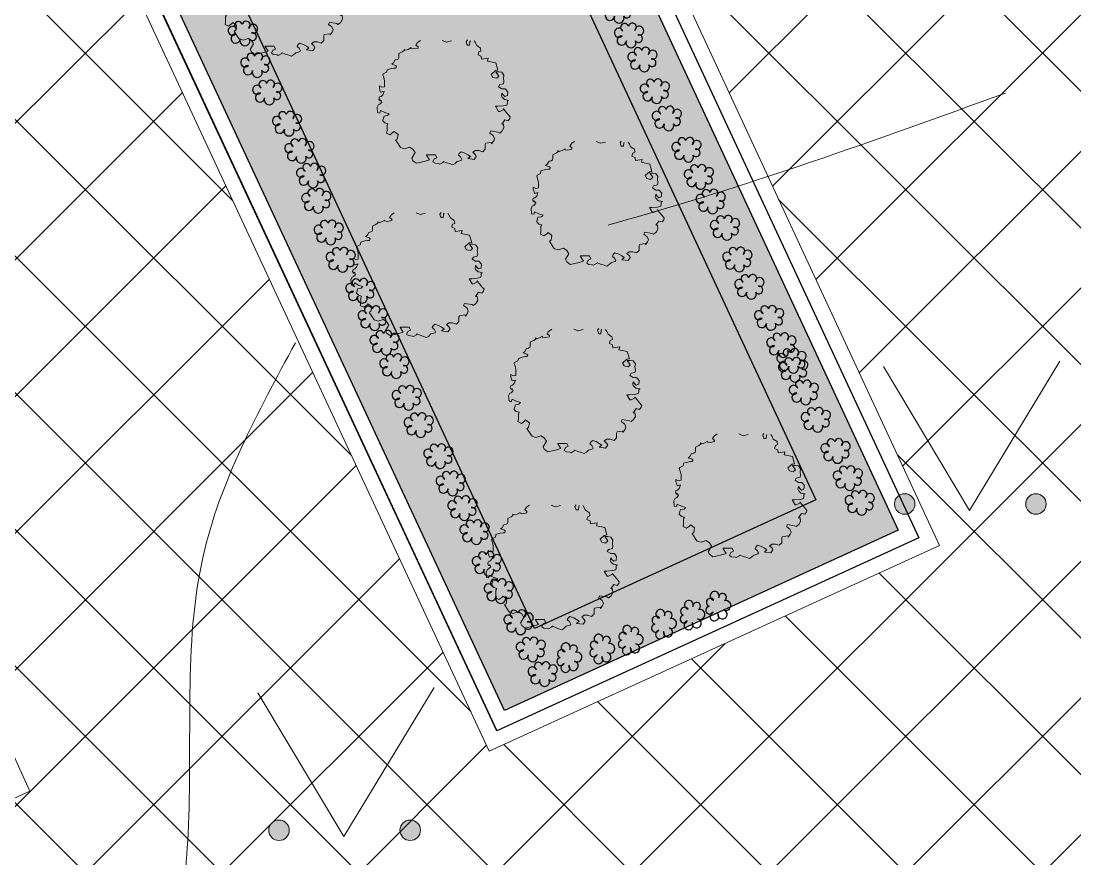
# Model space of a CAD drawing. Header units: millimetres. Extents: x 5637 to 6048, y 3385 to 3927.
# Drawn here: x 5852.98 to 5859.79, y 3644.55 to 3649.97 of the extents above; entities that cross this region are included whole.
import ezdxf

# ---------------------------------------------------------------- set-up
doc = ezdxf.new("R2010")
doc.units = ezdxf.units.MM
doc.layers.add('Contour Lines', color=253, linetype='Continuous')
doc.layers.add('trees old', color=116, linetype='Continuous')
for name, color, linetype, lineweight in [('hatch', 253, 'Continuous', 13), ('road', 19, 'Continuous', 30), ('trees new', 7, 'Continuous', 20)]:
    doc.layers.add(name, color=color, linetype=linetype, lineweight=lineweight)
doc.layers.add('plants1', color=7, linetype='Continuous', true_color=0x89ee5d)
pattern_1 = [(45, (2816.3681, -1263.7476), (-0.265165043, 0.265165043), []), (135, (2816.3681, -1263.7476), (-0.79549513, 0.265165043), [0.9375, -0.5625])]
pattern_2 = [(45, (2816.3681, -1263.7476), (-0.44194174, 0.44194174), []), (135, (2816.3681, -1263.7476), (-0.44194174, -0.44194174), [])]

# ---------------------------------------------------------------- blocks, each defined once
blk = doc.blocks.new('кк')
at = {"layer": 'trees new', "lineweight": 20}
h = blk.add_hatch(color=20, dxfattribs=at)
h.set_gradient(color1=(244, 26, 106), rotation=225, one_color=1, tint=1, name='SPHERICAL')
h.paths.add_polyline_path([(2711.9807, 4656.4819), (2711.9889, 4656.4709), (2711.9999, 4656.4599), (2712.0164, 4656.4654), (2712.0191, 4656.4901), (2712.0026, 4656.5094), (2711.9807, 4656.5094), (2711.9587, 4656.5231), (2711.9669, 4656.5368), (2711.9916, 4656.5423), (2711.9944, 4656.5561), (2711.9916, 4656.5781), (2711.9944, 4656.5973), (2711.9807, 4656.6166), (2711.9614, 4656.6193), (2711.9422, 4656.6193), (2711.9614, 4656.5918), (2711.9477, 4656.5781), (2711.9229, 4656.5836), (2711.9119, 4656.6028), (2711.9394, 4656.6276), (2711.9559, 4656.6303), (2711.942, 4656.6778), (2711.8879, 4656.6888), (2711.8934, 4656.708), (2711.8497, 4656.7012), (2711.8469, 4656.7206), (2711.8267, 4656.7293), (2711.8322, 4656.7485), (2711.846, 4656.754), (2711.8432, 4656.7732), (2711.8185, 4656.7897), (2711.8102, 4656.8062), (2711.802, 4656.82), (2711.7772, 4656.82), (2711.7745, 4656.8145), (2711.7717, 4656.7925), (2711.758, 4656.7925), (2711.7552, 4656.798), (2711.7497, 4656.8145), (2711.758, 4656.8255), (2711.7442, 4656.842), (2711.7195, 4656.8475), (2711.7113, 4656.842), (2711.7003, 4656.8447), (2711.6865, 4656.8585), (2711.6673, 4656.8557), (2711.6563, 4656.82), (2711.6233, 4656.8117), (2711.5958, 4656.8227), (2711.5903, 4656.831), (2711.5601, 4656.8475), (2711.5463, 4656.8475), (2711.5298, 4656.8447), (2711.5298, 4656.842), (2711.5408, 4656.8255), (2711.5436, 4656.8227), (2711.5188, 4656.8282), (2711.5106, 4656.831), (2711.4968, 4656.8282), (2711.4831, 4656.831), (2711.4776, 4656.8255), (2711.4639, 4656.8227), (2711.4584, 4656.8227), (2711.4556, 4656.8227), (2711.4391, 4656.8117), (2711.4336, 4656.8062), (2711.4254, 4656.7925), (2711.4391, 4656.7815), (2711.4391, 4656.7732), (2711.4116, 4656.7677), (2711.3924, 4656.7705), (2711.3951, 4656.776), (2711.3759, 4656.765), (2711.3567, 4656.7595), (2711.3484, 4656.765), (2711.3484, 4656.7568), (2711.3374, 4656.7485), (2711.3319, 4656.7458), (2711.3154, 4656.7375), (2711.3154, 4656.7238), (2711.3154, 4656.7128), (2711.3127, 4656.7045), (2711.3044, 4656.699), (2711.2907, 4656.6963), (2711.2797, 4656.677), (2711.2687, 4656.6688), (2711.2934, 4656.6605), (2711.2989, 4656.655), (2711.2962, 4656.644), (2711.2824, 4656.644), (2711.2659, 4656.6413), (2711.2385, 4656.6331), (2711.2385, 4656.6303), (2711.2357, 4656.6166), (2711.2137, 4656.6056), (2711.211, 4656.6001), (2711.2192, 4656.5753), (2711.222, 4656.5588), (2711.222, 4656.5258), (2711.222, 4656.5231), (2711.2055, 4656.5203), (2711.189, 4656.5286), (2711.189, 4656.5121), (2711.1917, 4656.5039), (2711.1972, 4656.4874), (2711.2192, 4656.4929), (2711.211, 4656.4709), (2711.2, 4656.4599), (2711.189, 4656.4571), (2711.1862, 4656.4434), (2711.1917, 4656.4324), (2711.1972, 4656.4379), (2711.2055, 4656.4241), (2711.1917, 4656.4104), (2711.1835, 4656.4076), (2711.1752, 4656.3912), (2711.178, 4656.3554), (2711.1917, 4656.3527), (2711.1972, 4656.3692), (2711.2247, 4656.3554), (2711.2522, 4656.3472), (2711.2412, 4656.3362), (2711.2192, 4656.3334), (2711.211, 4656.3059), (2711.211, 4656.3032), (2711.2247, 4656.2894), (2711.244, 4656.2839), (2711.2385, 4656.2729), (2711.2385, 4656.24), (2711.2357, 4656.2235), (2711.2577, 4656.2125), (2711.2769, 4656.2262), (2711.2852, 4656.2345), (2711.3099, 4656.2152), (2711.3044, 4656.185), (2711.2934, 4656.1795), (2711.3182, 4656.141), (2711.3264, 4656.13), (2711.3512, 4656.1218), (2711.3841, 4656.1328), (2711.4061, 4656.119), (2711.4199, 4656.097), (2711.3979, 4656.0613), (2711.4061, 4656.0448), (2711.4281, 4656.0283), (2711.4776, 4656.0393), (2711.5133, 4656.0503), (2711.4939, 4656.0805), (2711.4941, 4656.0833), (2711.5518, 4656.0833), (2711.5601, 4656.064), (2711.5436, 4656.0558), (2711.5353, 4656.0365), (2711.5491, 4656.0283), (2711.5711, 4656.0255), (2711.5793, 4656.0228), (2711.5986, 4656.0338), (2711.6041, 4656.0393), (2711.6233, 4656.031), (2711.6398, 4656.0255), (2711.6645, 4656.0173), (2711.6783, 4656.0255), (2711.692, 4656.0393), (2711.7003, 4656.042), (2711.7195, 4656.0475), (2711.7223, 4656.053), (2711.714, 4656.0695), (2711.7003, 4656.0805), (2711.7058, 4656.0915), (2711.7168, 4656.1025), (2711.7415, 4656.0943), (2711.7607, 4656.0833), (2711.7772, 4656.0723), (2711.7607, 4656.0585), (2711.802, 4656.053), (2711.8157, 4656.0723), (2711.8102, 4656.0833), (2711.7937, 4656.0998), (2711.8102, 4656.1108), (2711.8322, 4656.1108), (2711.857, 4656.1025), (2711.8734, 4656.119), (2711.8734, 4656.1492), (2711.8762, 4656.1575), (2711.9119, 4656.163), (2711.9147, 4656.1547), (2711.9284, 4656.174), (2711.9339, 4656.1877), (2711.9257, 4656.207), (2711.9037, 4656.2235), (2711.9092, 4656.2372), (2711.9559, 4656.229), (2711.9669, 4656.2235), (2711.9834, 4656.2372), (2711.9944, 4656.2565), (2711.9916, 4656.2812), (2711.9807, 4656.2812), (2711.9999, 4656.3087), (2712.0219, 4656.3032), (2712.0329, 4656.3169), (2712.0356, 4656.3279), (2712.0219, 4656.3444), (2712.0054, 4656.3637), (2711.9944, 4656.3774), (2711.9916, 4656.3829), (2711.9889, 4656.3747), (2711.9669, 4656.3637), (2711.9587, 4656.3637), (2711.9394, 4656.3966), (2711.9559, 4656.3966), (2711.9916, 4656.3994), (2712.0136, 4656.4049), (2712.0164, 4656.4159), (2712.0164, 4656.4324), (2712.0246, 4656.4351), (2712.0026, 4656.4406), (2711.9971, 4656.4406), (2711.9807, 4656.4571), (2711.9779, 4656.4654)])
edge = h.paths.add_edge_path()
edge.add_line((2711.244, 4656.2839), (2711.2385, 4656.2729))
edge.add_line((2711.2385, 4656.2729), (2711.2385, 4656.24))
edge.add_line((2711.5298, 4656.8447), (2711.5298, 4656.842))
edge.add_line((2711.5463, 4656.8475), (2711.5298, 4656.8447))
edge.add_line((2711.5601, 4656.8475), (2711.5463, 4656.8475))
edge.add_line((2711.5903, 4656.831), (2711.5601, 4656.8475))
edge.add_line((2711.5958, 4656.8227), (2711.5903, 4656.831))
edge.add_line((2711.6233, 4656.8117), (2711.5958, 4656.8227))
edge.add_line((2711.5106, 4656.831), (2711.4968, 4656.8282))
edge.add_line((2711.5188, 4656.8282), (2711.5106, 4656.831))
edge.add_line((2711.5436, 4656.8227), (2711.5188, 4656.8282))
edge.add_line((2711.5408, 4656.8255), (2711.5436, 4656.8227))
edge.add_line((2711.5298, 4656.842), (2711.5408, 4656.8255))
edge.add_line((2711.4556, 4656.8227), (2711.4391, 4656.8117))
edge.add_line((2711.4391, 4656.8117), (2711.4336, 4656.8062))
edge.add_line((2711.4336, 4656.8062), (2711.4254, 4656.7925))
edge.add_line((2711.4254, 4656.7925), (2711.4391, 4656.7815))
edge.add_line((2711.4391, 4656.7815), (2711.4391, 4656.7732))
edge.add_line((2711.4391, 4656.7732), (2711.4116, 4656.7677))
edge.add_line((2711.4116, 4656.7677), (2711.3924, 4656.7705))
edge.add_line((2711.3924, 4656.7705), (2711.3951, 4656.776))
edge.add_line((2711.3951, 4656.776), (2711.3759, 4656.765))
edge.add_line((2711.3759, 4656.765), (2711.3567, 4656.7595))
edge.add_line((2711.3484, 4656.765), (2711.3484, 4656.7568))
edge.add_line((2711.3484, 4656.7568), (2711.3374, 4656.7485))
edge.add_line((2711.3374, 4656.7485), (2711.3319, 4656.7458))
edge.add_line((2711.3319, 4656.7458), (2711.3154, 4656.7375))
edge.add_line((2711.3154, 4656.7375), (2711.3154, 4656.7238))
edge.add_line((2711.3154, 4656.7238), (2711.3154, 4656.7128))
edge.add_line((2711.3154, 4656.7128), (2711.3127, 4656.7045))
edge.add_line((2711.3127, 4656.7045), (2711.3044, 4656.699))
edge.add_line((2711.3044, 4656.699), (2711.2907, 4656.6963))
edge.add_line((2711.2907, 4656.6963), (2711.2797, 4656.677))
edge.add_line((2711.2797, 4656.677), (2711.2687, 4656.6688))
edge.add_line((2711.4776, 4656.8255), (2711.4639, 4656.8227))
edge.add_line((2711.4639, 4656.8227), (2711.4584, 4656.8227))
edge.add_line((2711.4584, 4656.8227), (2711.4556, 4656.8227))
edge.add_line((2711.3567, 4656.7595), (2711.3484, 4656.765))
edge.add_line((2711.4831, 4656.831), (2711.4776, 4656.8255))
edge.add_line((2711.2934, 4656.6605), (2711.2989, 4656.655))
edge.add_line((2711.2687, 4656.6688), (2711.2934, 4656.6605))
edge.add_line((2711.2824, 4656.644), (2711.2659, 4656.6413))
edge.add_line((2711.2962, 4656.644), (2711.2824, 4656.644))
edge.add_line((2711.2989, 4656.655), (2711.2962, 4656.644))
edge.add_line((2711.1835, 4656.4076), (2711.1752, 4656.3912))
edge.add_line((2711.1752, 4656.3912), (2711.178, 4656.3554))
edge.add_line((2711.1917, 4656.4104), (2711.1835, 4656.4076))
edge.add_line((2711.178, 4656.3554), (2711.1917, 4656.3527))
edge.add_line((2711.1917, 4656.3527), (2711.1972, 4656.3692))
edge.add_line((2711.1972, 4656.3692), (2711.2247, 4656.3554))
edge.add_line((2711.2412, 4656.3362), (2711.2192, 4656.3334))
edge.add_line((2711.2192, 4656.3334), (2711.211, 4656.3059))
edge.add_line((2711.211, 4656.3059), (2711.211, 4656.3032))
edge.add_line((2711.211, 4656.3032), (2711.2247, 4656.2894))
edge.add_line((2711.2055, 4656.4241), (2711.1917, 4656.4104))
edge.add_line((2711.1972, 4656.4379), (2711.2055, 4656.4241))
edge.add_line((2711.1917, 4656.4324), (2711.1972, 4656.4379))
edge.add_line((2711.1862, 4656.4434), (2711.1917, 4656.4324))
edge.add_line((2711.189, 4656.4571), (2711.1862, 4656.4434))
edge.add_line((2711.2, 4656.4599), (2711.189, 4656.4571))
edge.add_line((2711.211, 4656.4709), (2711.2, 4656.4599))
edge.add_line((2711.2192, 4656.4929), (2711.211, 4656.4709))
edge.add_line((2711.1972, 4656.4874), (2711.2192, 4656.4929))
edge.add_line((2711.1917, 4656.5039), (2711.1972, 4656.4874))
edge.add_line((2711.189, 4656.5121), (2711.1917, 4656.5039))
edge.add_line((2711.189, 4656.5286), (2711.189, 4656.5121))
edge.add_line((2711.2055, 4656.5203), (2711.189, 4656.5286))
edge.add_line((2711.222, 4656.5231), (2711.2055, 4656.5203))
edge.add_line((2711.222, 4656.5258), (2711.222, 4656.5231))
edge.add_line((2711.222, 4656.5588), (2711.222, 4656.5258))
edge.add_line((2711.2192, 4656.5753), (2711.222, 4656.5588))
edge.add_line((2711.211, 4656.6001), (2711.2192, 4656.5753))
edge.add_line((2711.2137, 4656.6056), (2711.211, 4656.6001))
edge.add_line((2711.2357, 4656.6166), (2711.2137, 4656.6056))
edge.add_line((2711.2385, 4656.6303), (2711.2357, 4656.6166))
edge.add_line((2711.2247, 4656.3554), (2711.2522, 4656.3472))
edge.add_line((2711.2522, 4656.3472), (2711.2412, 4656.3362))
edge.add_line((2711.2385, 4656.6331), (2711.2385, 4656.6303))
edge.add_line((2711.2659, 4656.6413), (2711.2385, 4656.6331))
edge.add_line((2711.4968, 4656.8282), (2711.4831, 4656.831))
edge.add_line((2711.5711, 4656.0255), (2711.5793, 4656.0228))
edge.add_line((2711.5793, 4656.0228), (2711.5986, 4656.0338))
edge.add_line((2711.5986, 4656.0338), (2711.6041, 4656.0393))
edge.add_line((2711.5491, 4656.0283), (2711.5711, 4656.0255))
edge.add_line((2711.5353, 4656.0365), (2711.5491, 4656.0283))
edge.add_line((2711.5436, 4656.0558), (2711.5353, 4656.0365))
edge.add_line((2711.5601, 4656.064), (2711.5436, 4656.0558))
edge.add_line((2711.5518, 4656.0833), (2711.5601, 4656.064))
edge.add_line((2711.2577, 4656.2125), (2711.2769, 4656.2262))
edge.add_line((2711.2769, 4656.2262), (2711.2852, 4656.2345))
edge.add_line((2711.2852, 4656.2345), (2711.3099, 4656.2152))
edge.add_line((2711.3099, 4656.2152), (2711.3044, 4656.185))
edge.add_line((2711.3044, 4656.185), (2711.2934, 4656.1795))
edge.add_line((2711.2934, 4656.1795), (2711.3182, 4656.141))
edge.add_line((2711.3182, 4656.141), (2711.3264, 4656.13))
edge.add_line((2711.4061, 4656.0448), (2711.4281, 4656.0283))
edge.add_line((2711.3979, 4656.0613), (2711.4061, 4656.0448))
edge.add_line((2711.4199, 4656.097), (2711.3979, 4656.0613))
edge.add_line((2711.4061, 4656.119), (2711.4199, 4656.097))
edge.add_line((2711.3841, 4656.1328), (2711.4061, 4656.119))
edge.add_line((2711.3512, 4656.1218), (2711.3841, 4656.1328))
edge.add_line((2711.3264, 4656.13), (2711.3512, 4656.1218))
edge.add_line((2711.4281, 4656.0283), (2711.4776, 4656.0393))
edge.add_line((2711.2385, 4656.24), (2711.2357, 4656.2235))
edge.add_line((2711.2357, 4656.2235), (2711.2577, 4656.2125))
edge.add_line((2711.5133, 4656.0503), (2711.4939, 4656.0805))
edge.add_line((2711.4939, 4656.0805), (2711.4941, 4656.0833))
edge.add_line((2711.4941, 4656.0833), (2711.5518, 4656.0833))
edge.add_line((2711.4776, 4656.0393), (2711.5133, 4656.0503))
edge.add_line((2711.2247, 4656.2894), (2711.244, 4656.2839))
at = {"layer": 'trees new', "color": 6, "lineweight": 20}
for p, q in [((2711.7497, 4656.8145), (2711.758, 4656.8255)), ((2711.3484, 4656.7568), (2711.3374, 4656.7485)), ((2711.3567, 4656.7595), (2711.3484, 4656.765)), ((2711.3484, 4656.765), (2711.3484, 4656.7568)), ((2711.3759, 4656.765), (2711.3567, 4656.7595)), ((2711.3951, 4656.776), (2711.3759, 4656.765)), ((2711.3924, 4656.7705), (2711.3951, 4656.776)), ((2711.4116, 4656.7677), (2711.3924, 4656.7705)), ((2711.4391, 4656.7732), (2711.4116, 4656.7677)), ((2711.4336, 4656.8062), (2711.4254, 4656.7925)), ((2711.4254, 4656.7925), (2711.4391, 4656.7815)), ((2711.4391, 4656.8117), (2711.4336, 4656.8062)), ((2711.4556, 4656.8227), (2711.4391, 4656.8117)), ((2711.4391, 4656.7815), (2711.4391, 4656.7732)), ((2711.6233, 4656.8117), (2711.5958, 4656.8227)), ((2711.6563, 4656.82), (2711.6233, 4656.8117)), ((2711.7552, 4656.798), (2711.7497, 4656.8145)), ((2711.758, 4656.7925), (2711.7552, 4656.798)), ((2711.7717, 4656.7925), (2711.758, 4656.7925)), ((2711.7745, 4656.8145), (2711.7717, 4656.7925)), ((2711.7772, 4656.82), (2711.7745, 4656.8145)), ((2711.8102, 4656.8062), (2711.802, 4656.82)), ((2711.8185, 4656.7897), (2711.8102, 4656.8062)), ((2711.8432, 4656.7732), (2711.8185, 4656.7897)), ((2711.846, 4656.754), (2711.8432, 4656.7732)), ((2711.2907, 4656.6963), (2711.2797, 4656.677)), ((2711.3044, 4656.699), (2711.2907, 4656.6963)), ((2711.3127, 4656.7045), (2711.3044, 4656.699)), ((2711.3154, 4656.7128), (2711.3127, 4656.7045)), ((2711.3319, 4656.7458), (2711.3154, 4656.7375)), ((2711.3154, 4656.7375), (2711.3154, 4656.7238)), ((2711.3154, 4656.7238), (2711.3154, 4656.7128)), ((2711.3374, 4656.7485), (2711.3319, 4656.7458)), ((2711.8267, 4656.7293), (2711.8322, 4656.7485)), ((2711.846, 4656.721), (2711.8267, 4656.7293)), ((2711.8322, 4656.7485), (2711.846, 4656.754)), ((2711.8497, 4656.7012), (2711.8469, 4656.7205)), ((2711.8934, 4656.708), (2711.8497, 4656.7012)), ((2711.8879, 4656.6888), (2711.8934, 4656.708)), ((2711.942, 4656.6778), (2711.8879, 4656.6888)), ((2711.2385, 4656.6303), (2711.2357, 4656.6166)), ((2711.2659, 4656.6413), (2711.2385, 4656.6331)), ((2711.2385, 4656.6331), (2711.2385, 4656.6303)), ((2711.2824, 4656.644), (2711.2659, 4656.6413)), ((2711.2797, 4656.677), (2711.2687, 4656.6688)), ((2711.2687, 4656.6688), (2711.2934, 4656.6605)), ((2711.2962, 4656.644), (2711.2824, 4656.644)), ((2711.2934, 4656.6605), (2711.2989, 4656.655)), ((2711.2989, 4656.655), (2711.2962, 4656.644)), ((2711.9119, 4656.6028), (2711.9394, 4656.6276)), ((2711.9394, 4656.6276), (2711.9559, 4656.6303)), ((2711.9559, 4656.6303), (2711.942, 4656.6778)), ((2711.2137, 4656.6056), (2711.211, 4656.6001)), ((2711.211, 4656.6001), (2711.2192, 4656.5753)), ((2711.2357, 4656.6166), (2711.2137, 4656.6056)), ((2711.2192, 4656.5753), (2711.222, 4656.5588)), ((2711.222, 4656.5588), (2711.222, 4656.5258)), ((2711.9229, 4656.5836), (2711.9119, 4656.6028)), ((2711.9477, 4656.5781), (2711.9229, 4656.5836)), ((2711.9422, 4656.6193), (2711.9614, 4656.5918)), ((2711.9614, 4656.6193), (2711.9422, 4656.6193)), ((2711.9614, 4656.5918), (2711.9477, 4656.5781)), ((2711.9807, 4656.6166), (2711.9614, 4656.6193)), ((2711.9944, 4656.5973), (2711.9807, 4656.6166)), ((2711.9916, 4656.5781), (2711.9944, 4656.5973)), ((2711.9944, 4656.5561), (2711.9916, 4656.5781)), ((2711.9916, 4656.5423), (2711.9944, 4656.5561)), ((2711.2055, 4656.5203), (2711.189, 4656.5286)), ((2711.189, 4656.5286), (2711.189, 4656.5121)), ((2711.189, 4656.5121), (2711.1917, 4656.5039)), ((2711.1917, 4656.5039), (2711.1972, 4656.4874)), ((2711.1972, 4656.4874), (2711.2192, 4656.4929)), ((2711.222, 4656.5231), (2711.2055, 4656.5203)), ((2711.2192, 4656.4929), (2711.211, 4656.4709)), ((2711.222, 4656.5258), (2711.222, 4656.5231)), ((2711.9587, 4656.5231), (2711.9669, 4656.5368)), ((2711.9807, 4656.5094), (2711.9587, 4656.5231)), ((2711.9669, 4656.5368), (2711.9916, 4656.5423)), ((2712.0026, 4656.5094), (2711.9807, 4656.5094)), ((2712.0191, 4656.4901), (2712.0026, 4656.5094)), ((2712.0164, 4656.4654), (2712.0191, 4656.4901)), ((2711.189, 4656.4571), (2711.1862, 4656.4434)), ((2711.1862, 4656.4434), (2711.1917, 4656.4324)), ((2711.2, 4656.4599), (2711.189, 4656.4571)), ((2711.1917, 4656.4324), (2711.1972, 4656.4379)), ((2711.2055, 4656.4241), (2711.1917, 4656.4104)), ((2711.1972, 4656.4379), (2711.2055, 4656.4241)), ((2711.211, 4656.4709), (2711.2, 4656.4599)), ((2711.9779, 4656.4654), (2711.9807, 4656.4819)), ((2711.9807, 4656.4571), (2711.9779, 4656.4654)), ((2711.9807, 4656.4819), (2711.9889, 4656.4709)), ((2711.9971, 4656.4406), (2711.9807, 4656.4571)), ((2711.9889, 4656.4709), (2711.9999, 4656.4599)), ((2712.0026, 4656.4406), (2711.9971, 4656.4406)), ((2711.9999, 4656.4599), (2712.0164, 4656.4654)), ((2712.0246, 4656.4351), (2712.0026, 4656.4406)), ((2712.0136, 4656.4049), (2712.0164, 4656.4159)), ((2712.0164, 4656.4324), (2712.0246, 4656.4351)), ((2712.0164, 4656.4159), (2712.0164, 4656.4324)), ((2711.1835, 4656.4076), (2711.1752, 4656.3912)), ((2711.1752, 4656.3912), (2711.178, 4656.3554)), ((2711.178, 4656.3554), (2711.1917, 4656.3527)), ((2711.1917, 4656.4104), (2711.1835, 4656.4076)), ((2711.1917, 4656.3527), (2711.1972, 4656.3692)), ((2711.1972, 4656.3692), (2711.2247, 4656.3554)), ((2711.2247, 4656.3554), (2711.2522, 4656.3472)), ((2711.9587, 4656.3637), (2711.9394, 4656.3966)), ((2711.9394, 4656.3966), (2711.9559, 4656.3966)), ((2711.9559, 4656.3966), (2711.9916, 4656.3994)), ((2711.9669, 4656.3637), (2711.9587, 4656.3637)), ((2711.9889, 4656.3747), (2711.9669, 4656.3637)), ((2711.9916, 4656.3829), (2711.9889, 4656.3747)), ((2711.9916, 4656.3994), (2712.0136, 4656.4049)), ((2711.9944, 4656.3774), (2711.9916, 4656.3829)), ((2712.0054, 4656.3637), (2711.9944, 4656.3774)), ((2712.0219, 4656.3444), (2712.0054, 4656.3637)), ((2711.2192, 4656.3334), (2711.211, 4656.3059)), ((2711.211, 4656.3059), (2711.211, 4656.3032)), ((2711.211, 4656.3032), (2711.2247, 4656.2894)), ((2711.2412, 4656.3362), (2711.2192, 4656.3334)), ((2711.2247, 4656.2894), (2711.244, 4656.2839)), ((2711.244, 4656.2839), (2711.2385, 4656.2729)), ((2711.2522, 4656.3472), (2711.2412, 4656.3362)), ((2711.9807, 4656.2812), (2711.9999, 4656.3087)), ((2711.9916, 4656.2812), (2711.9807, 4656.2812)), ((2711.9944, 4656.2565), (2711.9916, 4656.2812)), ((2711.9999, 4656.3087), (2712.0219, 4656.3032)), ((2712.0356, 4656.3279), (2712.0219, 4656.3444)), ((2712.0219, 4656.3032), (2712.0329, 4656.3169)), ((2712.0329, 4656.3169), (2712.0356, 4656.3279)), ((2711.2385, 4656.24), (2711.2357, 4656.2235)), ((2711.2357, 4656.2235), (2711.2577, 4656.2125)), ((2711.2385, 4656.2729), (2711.2385, 4656.24)), ((2711.2577, 4656.2125), (2711.2769, 4656.2262)), ((2711.2769, 4656.2262), (2711.2852, 4656.2345)), ((2711.2852, 4656.2345), (2711.3099, 4656.2152)), ((2711.3099, 4656.2152), (2711.3044, 4656.185)), ((2711.9037, 4656.2235), (2711.9092, 4656.2372)), ((2711.9257, 4656.207), (2711.9037, 4656.2235)), ((2711.9092, 4656.2372), (2711.9559, 4656.229)), ((2711.9559, 4656.229), (2711.9669, 4656.2235)), ((2711.9669, 4656.2235), (2711.9834, 4656.2372)), ((2711.9834, 4656.2372), (2711.9944, 4656.2565)), ((2711.3044, 4656.185), (2711.2934, 4656.1795)), ((2711.2934, 4656.1795), (2711.3182, 4656.141)), ((2711.8734, 4656.1492), (2711.8762, 4656.1575)), ((2711.8734, 4656.119), (2711.8734, 4656.1492)), ((2711.8762, 4656.1575), (2711.9119, 4656.163)), ((2711.9119, 4656.163), (2711.9147, 4656.1547)), ((2711.9147, 4656.1547), (2711.9284, 4656.174)), ((2711.9339, 4656.1877), (2711.9257, 4656.207)), ((2711.9284, 4656.174), (2711.9339, 4656.1877)), ((2711.3182, 4656.141), (2711.3264, 4656.13)), ((2711.3264, 4656.13), (2711.3512, 4656.1218)), ((2711.3512, 4656.1218), (2711.3841, 4656.1328)), ((2711.3841, 4656.1328), (2711.4061, 4656.119)), ((2711.4199, 4656.097), (2711.3979, 4656.0613)), ((2711.4061, 4656.119), (2711.4199, 4656.097)), ((2711.4939, 4656.0805), (2711.4941, 4656.0833)), ((2711.5133, 4656.0503), (2711.4939, 4656.0805)), ((2711.4941, 4656.0833), (2711.5518, 4656.0833)), ((2711.5518, 4656.0833), (2711.5601, 4656.064)), ((2711.7003, 4656.0805), (2711.7058, 4656.0915)), ((2711.714, 4656.0695), (2711.7003, 4656.0805)), ((2711.7058, 4656.0915), (2711.7168, 4656.1025)), ((2711.7168, 4656.1025), (2711.7415, 4656.0943)), ((2711.7415, 4656.0943), (2711.7607, 4656.0833)), ((2711.7607, 4656.0833), (2711.7772, 4656.0723)), ((2711.7937, 4656.0998), (2711.8102, 4656.1108)), ((2711.8102, 4656.0833), (2711.7937, 4656.0998)), ((2711.8102, 4656.1108), (2711.8322, 4656.1108)), ((2711.8157, 4656.0723), (2711.8102, 4656.0833)), ((2711.8322, 4656.1108), (2711.857, 4656.1025)), ((2711.857, 4656.1025), (2711.8734, 4656.119)), ((2711.3979, 4656.0613), (2711.4061, 4656.0448)), ((2711.4061, 4656.0448), (2711.4281, 4656.0283)), ((2711.4281, 4656.0283), (2711.4776, 4656.0393)), ((2711.4776, 4656.0393), (2711.5133, 4656.0503)), ((2711.5436, 4656.0558), (2711.5353, 4656.0365)), ((2711.5353, 4656.0365), (2711.5491, 4656.0283)), ((2711.5601, 4656.064), (2711.5436, 4656.0558)), ((2711.5491, 4656.0283), (2711.5711, 4656.0255)), ((2711.5711, 4656.0255), (2711.5793, 4656.0228)), ((2711.5793, 4656.0228), (2711.5986, 4656.0338)), ((2711.5986, 4656.0338), (2711.6041, 4656.0393)), ((2711.6041, 4656.0393), (2711.6233, 4656.031)), ((2711.6233, 4656.031), (2711.6398, 4656.0255)), ((2711.6398, 4656.0255), (2711.6645, 4656.0173)), ((2711.6645, 4656.0173), (2711.6783, 4656.0255)), ((2711.6783, 4656.0255), (2711.692, 4656.0393)), ((2711.692, 4656.0393), (2711.7003, 4656.042)), ((2711.7003, 4656.042), (2711.7195, 4656.0475)), ((2711.7223, 4656.053), (2711.714, 4656.0695)), ((2711.7195, 4656.0475), (2711.7223, 4656.053)), ((2711.7772, 4656.0723), (2711.7607, 4656.0585)), ((2711.7607, 4656.0585), (2711.802, 4656.053)), ((2711.802, 4656.053), (2711.8157, 4656.0723))]:
    blk.add_line(p, q, dxfattribs=at)
blk = doc.blocks.new('21554')
at = {"layer": 'trees new', "color": 2, "lineweight": 30}
for centre, radius, start, end in [((3064.9775, 4930.4994), 0.0291, 22.94375, 315.79204), ((3065.0143, 4930.5339), 0.0252, 15.41845, 246.57729), ((3065.0644, 4930.535), 0.0264, 307.60937, 167.73215), ((3065.1094, 4930.5127), 0.0289, 249.92351, 177.32584), ((3064.9963, 4930.4492), 0.03, 85.95672, 354.90942), ((3065.1057, 4930.4614), 0.025, 215.64621, 104.40628), ((3065.0558, 4930.4342), 0.0322, 157.35406, 23.15922), ((3065.135, 4930.118), 0.0291, 22.94375, 315.79204), ((3065.1719, 4930.1525), 0.0252, 15.41845, 246.57729), ((3065.222, 4930.1536), 0.0264, 307.60937, 167.73215), ((3065.267, 4930.1313), 0.0289, 249.92351, 177.32584), ((3065.1538, 4930.0678), 0.03, 85.95672, 354.90942), ((3065.2134, 4930.0527), 0.0322, 157.35406, 23.15922), ((3065.2633, 4930.08), 0.025, 215.64621, 104.40628), ((3065.2625, 4929.9165), 0.0291, 22.94375, 315.79204), ((3065.2994, 4929.951), 0.0252, 15.41845, 246.57729), ((3065.3495, 4929.9521), 0.0264, 307.60937, 167.73215), ((3065.3945, 4929.9298), 0.0289, 249.92351, 177.32584), ((3065.2813, 4929.8663), 0.03, 85.95672, 354.90942), ((3065.3409, 4929.8512), 0.0322, 157.35406, 23.15922), ((3065.3908, 4929.8784), 0.025, 215.64621, 104.40628)]:
    blk.add_arc(centre, radius, start, end, dxfattribs=at)
at = {"layer": 'trees new', "color": 11, "lineweight": 30}
for centre, radius, start, end in [((3065.0576, 4930.2945), 0.0291, 22.94375, 315.79204), ((3065.0944, 4930.329), 0.0252, 15.41845, 246.57729), ((3065.1445, 4930.3301), 0.0264, 307.60937, 167.73215), ((3065.1895, 4930.3078), 0.0289, 249.92351, 177.32584), ((3065.0763, 4930.2443), 0.03, 85.95672, 354.90942), ((3065.1858, 4930.2564), 0.025, 215.64621, 104.40628), ((3065.1359, 4930.2292), 0.0322, 157.35406, 23.15922), ((3065.3787, 4929.7747), 0.0252, 15.41845, 246.57729), ((3065.4288, 4929.7758), 0.0264, 307.60937, 167.73215), ((3065.4738, 4929.7535), 0.0289, 249.92351, 177.32584), ((3065.3419, 4929.7402), 0.0291, 22.94375, 315.79204), ((3065.3606, 4929.69), 0.03, 85.95672, 354.90942), ((3065.4701, 4929.7022), 0.025, 215.64621, 104.40628), ((3065.4202, 4929.6749), 0.0322, 157.35406, 23.15922), ((3065.5051, 4929.6164), 0.0264, 307.60937, 167.73215), ((3065.4182, 4929.5809), 0.0291, 22.94375, 315.79204), ((3065.455, 4929.6153), 0.0252, 15.41845, 246.57729), ((3065.5501, 4929.5942), 0.0289, 249.92351, 177.32584), ((3065.4369, 4929.5306), 0.03, 85.95672, 354.90942), ((3065.4965, 4929.5156), 0.0322, 157.35406, 23.15922), ((3065.5464, 4929.5428), 0.025, 215.64621, 104.40628)]:
    blk.add_arc(centre, radius, start, end, dxfattribs=at)

msp = doc.modelspace()

# ---------------------------------------------------------------- hatches: boundary and pattern name
at = {"layer": 'hatch'}
h = msp.add_hatch(dxfattribs=at)
h.set_pattern_fill('ANSI37', color=256, scale=5, style=0)
h.set_pattern_definition(pattern_2)
edge = h.paths.add_edge_path()
edge.add_line((5825.9591, 3727.5305), (5824.6613, 3726.8483))
edge.add_line((5824.6613, 3726.8483), (5824.6331, 3726.8299))
edge.add_line((5824.6331, 3726.8299), (5832.5425, 3710.8937))
edge.add_arc((5842.8261, 3718.2314), 12.6331, 215.50932, 246.40143)
edge.add_line((5837.7687, 3706.6548), (5873.9456, 3691.4759))
edge.add_arc((5876.0951, 3696.599), 5.5557, 247.23835, 292.40853)
edge.add_line((5878.2129, 3691.4628), (5912.2676, 3707.3427))
edge.add_line((5912.2676, 3707.3427), (5953.9314, 3618.8634))
edge.add_arc((5958.3214, 3620.9305), 4.8523, 205.21515, 299.50257)
edge.add_line((5960.711, 3616.7074), (5960.0138, 3617.9268))
edge.add_arc((5958.4302, 3620.8922), 3.3618, 202.83384, 298.10278, ccw=False)
edge.add_line((5955.3319, 3619.5876), (5955.3802, 3619.7195))
edge.add_line((5955.3802, 3619.7195), (5912.987, 3709.3333))
edge.add_line((5912.987, 3709.3333), (5876.8114, 3692.5561))
edge.add_arc((5875.9424, 3694.4298), 2.0654, 262.09168, 294.88046, ccw=False)
edge.add_line((5875.6582, 3692.384), (5854.5737, 3701.2305))
edge.add_line((5854.5737, 3701.2305), (5838.2237, 3708.0916))
edge.add_arc((5842.1489, 3717.4455), 10.1441, 205.35045, 247.23548, ccw=False)
edge.add_arc((5704.3899, 3652.1787), 142.2937, 25.350453, 26.556661)
edge.add_arc((6385.6823, 3992.7001), 619.3585, 205.34932, 206.5566615, ccw=False)
at = {"layer": 'hatch', "true_color": 0xfacfb6}
h = msp.add_hatch(dxfattribs=at)
h.set_pattern_fill('ANSI37', color=254, scale=5, style=0)
h.set_pattern_definition(pattern_2)
edge = h.paths.add_edge_path()
edge.add_line((5878.8295, 3678.6712), (5875.8027, 3683.3214))
edge.add_line((5875.8027, 3683.3214), (5872.5155, 3685.988))
edge.add_line((5872.5155, 3685.988), (5856.7843, 3692.7264))
edge.add_line((5856.7843, 3692.7264), (5853.8989, 3685.8212))
edge.add_line((5853.8989, 3685.8212), (5870.7494, 3641.3409))
edge.add_line((5870.7494, 3641.3409), (5871.5542, 3641.7093))
edge.add_line((5871.5542, 3641.7093), (5872.192, 3640.5754))
edge.add_line((5872.192, 3640.5754), (5875.6393, 3632.8009))
edge.add_line((5875.6393, 3632.8009), (5874.822, 3632.4268))
edge.add_line((5874.822, 3632.4268), (5874.9469, 3632.154))
edge.add_line((5874.9469, 3632.154), (5869.9939, 3629.8869))
edge.add_line((5869.9939, 3629.8869), (5880.5117, 3607.1852))
edge.add_line((5880.5117, 3607.1852), (5890.723, 3611.96))
edge.add_line((5890.723, 3611.96), (5892.6631, 3611.3532))
edge.add_line((5892.6631, 3611.3532), (5903.0296, 3607.8385))
edge.add_line((5903.0296, 3607.8385), (5904.5208, 3604.7023))
edge.add_line((5904.5208, 3604.7023), (5908.0777, 3597.4175))
edge.add_line((5908.0777, 3597.4175), (5909.0348, 3595.2746))
edge.add_line((5909.0348, 3595.2746), (5900.4428, 3591.0189))
edge.add_line((5900.4428, 3591.0189), (5903.8821, 3583.6446))
edge.add_line((5903.8821, 3583.6446), (5910.2738, 3586.625))
edge.add_line((5910.2738, 3586.625), (5909.6971, 3591.4839))
edge.add_line((5909.6971, 3591.4839), (5920.3182, 3596.6804))
edge.add_line((5920.3182, 3596.6804), (5924.1395, 3594.6742))
edge.add_line((5924.1395, 3594.6742), (5930.8227, 3597.7949))
edge.add_line((5930.8227, 3597.7949), (5929.9819, 3599.6868))
edge.add_line((5929.9819, 3599.6868), (5928.8103, 3600.0567))
edge.add_line((5928.8103, 3600.0567), (5928.9447, 3600.4702))
edge.add_line((5928.9447, 3600.4702), (5924.2763, 3602.176))
edge.add_line((5924.2763, 3602.176), (5920.3925, 3610.8241))
edge.add_line((5920.3925, 3610.8241), (5918.6093, 3609.8848))
edge.add_line((5918.6093, 3609.8848), (5913.336, 3620.9535))
edge.add_line((5913.336, 3620.9535), (5915.3892, 3621.9361))
edge.add_line((5915.3892, 3621.9361), (5915.0404, 3622.6715))
edge.add_line((5915.0404, 3622.6715), (5889.6565, 3677.1082))
edge.add_arc((5887.9792, 3680.6191), 3.891, 203.55273, 295.53502, ccw=False)
edge.add_line((5884.4124, 3679.0643), (5883.6815, 3680.7626))
edge.add_arc((5868.4219, 3709.4901), 32.5288, 288.65986, 297.97649, ccw=False)
h = msp.add_hatch(dxfattribs=at)
h.set_pattern_fill('ANSI37', color=254, scale=5, style=0)
h.set_pattern_definition(pattern_2)
h.paths.add_polyline_path([(5857.1854, 3642.706), (5860.0956, 3644.0375), (5869.1711, 3624.547), (5866.3196, 3623.2424)], flags=16)
h.paths.add_polyline_path([(5843.7566, 3685.779), (5869.7701, 3629.8938), (5880.3891, 3607.1072), (5877.8042, 3605.8937), (5870.3531, 3622.0087), (5867.4431, 3620.6773), (5874.9303, 3604.6018), (5872.3948, 3603.409), (5865.2624, 3618.5799), (5863.4441, 3617.7477), (5861.4463, 3622.1122), (5863.266, 3622.9451), (5855.0616, 3640.6347), (5853.3314, 3639.8428), (5851.3336, 3644.2073), (5853.0344, 3644.9857), (5837.5468, 3679.1332), (5838.7328, 3682.3482), (5856.0037, 3645.2445), (5858.9135, 3646.5758), (5841.2965, 3684.5166)])
at = {"layer": 'hatch'}
h = msp.add_hatch(dxfattribs=at)
h.set_pattern_fill('ANSI31', color=256, scale=8, style=0)
h.set_pattern_definition([(45, (2816.3681, -1263.7476), (-0.70710678, 0.70710678), [])])
edge = h.paths.add_edge_path()
edge.add_arc((5796.8019, 3658.9007), 4.8122, 23.97586, 83.97586, ccw=False)
edge.add_line((5801.1989, 3660.8562), (5827.195, 3605.149))
edge.add_arc((5822.4955, 3602.9559), 5.1861, -3.82348, 25.01643, ccw=False)
edge.add_line((5827.67, 3602.61), (5827.229, 3592.865))
edge.add_arc((5831.6373, 3591.7187), 4.5549, 165.42381, 214.42283)
edge.add_line((5827.8801, 3589.1438), (5842.1987, 3558.5311))
edge.add_arc((6057.3742, 3663.9285), 239.602, 206.096573, 206.967843)
edge.add_line((5843.8263, 3555.2713), (5845.5235, 3552.8595))
edge.add_line((5845.5235, 3552.8595), (5849.5724, 3547.7551))
edge.add_line((5849.5724, 3547.7551), (5850.6919, 3546.4841))
edge.add_line((5850.6919, 3546.4841), (5851.201, 3546.0602))
edge.add_line((5851.201, 3546.0602), (5852.5843, 3545.2828))
edge.add_line((5852.5843, 3545.2828), (5866.6042, 3540.0022))
edge.add_line((5866.6042, 3540.0022), (5867.4324, 3539.5689))
edge.add_line((5867.4324, 3539.5689), (5868.9186, 3538.1098))
edge.add_line((5868.9186, 3538.1098), (5866.3675, 3543.9441))
edge.add_line((5866.3675, 3543.9441), (5855.3067, 3547.8735))
edge.add_arc((5857.9518, 3555.3192), 7.9015, 220.23528, 250.44203, ccw=False)
edge.add_line((5851.9198, 3550.2154), (5847.948, 3555.0698))
edge.add_arc((5897.4021, 3591.6081), 61.4879, 213.296728, 216.458127, ccw=False)
edge.add_line((5846.0082, 3557.8527), (5835.7707, 3581.1548))
edge.add_line((5835.7707, 3581.1548), (5831.1457, 3589.7964))
edge.add_arc((5844.0492, 3593.7464), 13.4946, 179.28798, 197.02021, ccw=False)
edge.add_line((5830.5557, 3593.9141), (5830.9896, 3603.0637))
edge.add_arc((5824.4283, 3603.3749), 6.5687, 357.28469, 381.22262)
edge.add_line((5830.5515, 3605.7527), (5806.254, 3657.8409))
edge.add_arc((5810.8824, 3659.9999), 5.1072, 111.65044, 205.00751, ccw=False)
edge.add_line((5808.9982, 3664.7467), (5797.3069, 3663.6863))
at = {"layer": 'plants1'}
h = msp.add_hatch(dxfattribs=at)
h.set_pattern_fill('ANSI38', color=256, scale=3, style=0)
h.set_pattern_definition(pattern_1)
edge = h.paths.add_edge_path()
edge.add_line((5897.4055, 3740.5419), (5897.6905, 3738.9281))
edge.add_line((5897.6905, 3738.9281), (5879.9754, 3734.0867))
edge.add_line((5879.9754, 3734.0867), (5854.5437, 3722.5372))
edge.add_line((5854.5437, 3722.5372), (5855.921, 3719.5943))
edge.add_line((5855.921, 3719.5943), (5855.3036, 3719.452))
edge.add_line((5855.3036, 3719.452), (5854.4012, 3721.6353))
edge.add_line((5854.4012, 3721.6353), (5848.4646, 3718.9298))
edge.add_line((5848.4646, 3718.9298), (5850.8392, 3713.4239))
edge.add_line((5850.8392, 3713.4239), (5842.6987, 3709.94))
edge.add_line((5842.6987, 3709.94), (5839.8015, 3715.9205))
edge.add_line((5839.8015, 3715.9205), (5834.5773, 3713.5473))
edge.add_arc((5835.2577, 3712.0495), 1.6451, 114.43088, 325.87503)
edge.add_line((5836.6195, 3711.1266), (5856.4717, 3702.488))
edge.add_line((5856.4717, 3702.488), (5867.0627, 3707.3769))
edge.add_arc((5873.0871, 3706.6915), 6.0633, 121.04935, 173.50922, ccw=False)
edge.add_line((5869.9599, 3711.886), (5868.63, 3714.7814))
edge.add_line((5868.63, 3714.7814), (5869.7224, 3716.2053))
edge.add_line((5869.7224, 3716.2053), (5871.9546, 3719.0057))
edge.add_line((5871.9546, 3719.0057), (5876.4399, 3722.7697))
edge.add_line((5876.4399, 3722.7697), (5878.9571, 3724.0987))
edge.add_line((5878.9571, 3724.0987), (5882.8515, 3726.0448))
edge.add_line((5882.8515, 3726.0448), (5887.4109, 3727.2789))
edge.add_line((5887.4109, 3727.2789), (5891.5903, 3727.5637))
edge.add_line((5891.5903, 3727.5637), (5894.3668, 3727.8007))
edge.add_line((5894.3668, 3727.8007), (5896.124, 3727.4685))
edge.add_line((5896.124, 3727.4685), (5897.4063, 3724.7156))
edge.add_line((5897.4063, 3724.7156), (5899.9235, 3725.0478))
edge.add_line((5899.9235, 3725.0478), (5902.5831, 3724.2884))
edge.add_line((5902.5831, 3724.2884), (5904.2929, 3722.6271))
edge.add_line((5904.2929, 3722.6271), (5905.1478, 3721.1557))
edge.add_line((5905.1478, 3721.1557), (5905.4327, 3718.8774))
edge.add_line((5905.4327, 3718.8774), (5905.0338, 3716.9956))
edge.add_line((5905.0338, 3716.9956), (5903.8052, 3714.9312))
edge.add_line((5903.8052, 3714.9312), (5902.1066, 3713.1423))
edge.add_line((5902.1066, 3713.1423), (5904.8249, 3706.6939))
edge.add_line((5904.8249, 3706.6939), (5913.6016, 3710.9508))
edge.add_line((5913.6016, 3710.9508), (5916.9891, 3704.0377))
edge.add_line((5916.9891, 3704.0377), (5916.0392, 3703.4682))
edge.add_line((5916.0392, 3703.4682), (5955.3993, 3619.7722))
edge.add_arc((5958.5141, 3621.237), 3.4421, 205.18638, 296.56803)
edge.add_line((5960.0536, 3618.1584), (5960.7185, 3616.7344))
edge.add_line((5960.7185, 3616.7344), (5970.0541, 3621.1932))
edge.add_line((5970.0541, 3621.1932), (5969.5669, 3622.2232))
edge.add_line((5969.5669, 3622.2232), (5974.5169, 3624.7363))
edge.add_line((5974.5169, 3624.7363), (5976.9017, 3619.6043))
edge.add_line((5976.9017, 3619.6043), (5973.2146, 3617.8674))
edge.add_line((5973.2146, 3617.8674), (5974.5955, 3615.2006))
edge.add_line((5974.5955, 3615.2006), (5975.9448, 3615.8298))
edge.add_line((5975.9448, 3615.8298), (5983.4739, 3599.6899))
edge.add_line((5983.4739, 3599.6899), (5982.1708, 3599.0864))
edge.add_line((5982.1708, 3599.0864), (5986.4741, 3589.776))
edge.add_line((5986.4741, 3589.776), (5989.0564, 3590.7586))
edge.add_line((5989.0564, 3590.7586), (5986.2948, 3595.6711))
edge.add_line((5986.2948, 3595.6711), (5986.8254, 3610.7657))
edge.add_line((5986.8254, 3610.7657), (5987.3003, 3617.6955))
edge.add_line((5987.3003, 3617.6955), (5954.7399, 3636.972))
edge.add_line((5954.7399, 3636.972), (5927.5568, 3685.8809))
edge.add_line((5927.5568, 3685.8809), (5923.1399, 3693.6176))
edge.add_line((5923.1399, 3693.6176), (5917.569, 3703.5783))
edge.add_line((5917.569, 3703.5783), (5922.9357, 3711.0777))
edge.add_line((5922.9357, 3711.0777), (5922.7886, 3717.7434))
edge.add_line((5922.7886, 3717.7434), (5908.7781, 3729.7519))
edge.add_line((5908.7781, 3729.7519), (5898.4591, 3739.0125))
edge.add_line((5898.4591, 3739.0125), (5897.6522, 3740.2962))
edge.add_line((5897.6522, 3740.2962), (5897.0593, 3741.366))
edge.add_line((5897.0593, 3741.366), (5897.4055, 3740.5419))
h = msp.add_hatch(dxfattribs=at)
h.set_pattern_fill('ANSI38', color=256, scale=3, style=0)
h.set_pattern_definition(pattern_1)
edge = h.paths.add_edge_path()
edge.add_line((5867.34, 3539.4016), (5867.9205, 3539.0129))
edge.add_line((5867.9205, 3539.0129), (5868.3076, 3538.6455))
edge.add_line((5868.3076, 3538.6455), (5868.7519, 3538.1479))
edge.add_line((5868.7519, 3538.1479), (5869.0415, 3537.7423))
edge.add_line((5869.0415, 3537.7423), (5873.6365, 3527.954))
edge.add_line((5873.6365, 3527.954), (5903.83, 3542.0081))
edge.add_line((5903.83, 3542.0081), (5918.2915, 3541.2623))
edge.add_line((5918.2915, 3541.2623), (5941.162, 3551.495))
edge.add_line((5941.162, 3551.495), (5950.4831, 3563.8524))
edge.add_line((5950.4831, 3563.8524), (5964.2748, 3570.2305))
edge.add_line((5964.2748, 3570.2305), (5965.7412, 3570.8701))
edge.add_arc((5969.4272, 3564.866), 7.0453, 27.80089, 121.54638, ccw=False)
edge.add_arc((5969.675, 3565.2046), 6.6708, -45.77841, 26.22115, ccw=False)
edge.add_line((5974.3274, 3560.424), (5968.6933, 3565.0527))
edge.add_line((5968.6933, 3565.0527), (5960.2948, 3566.7358))
edge.add_line((5960.2948, 3566.7358), (5952.8625, 3563.4091))
edge.add_line((5952.8625, 3563.4091), (5951.1759, 3562.582))
edge.add_line((5951.1759, 3562.582), (5941.9997, 3550.4447))
edge.add_line((5941.9997, 3550.4447), (5918.5346, 3539.9421))
edge.add_line((5918.5346, 3539.9421), (5904.7077, 3540.6969))
edge.add_line((5904.7077, 3540.6969), (5873.0148, 3526.2825))
edge.add_line((5873.0148, 3526.2825), (5867.4745, 3538.1143))
edge.add_line((5867.4745, 3538.1143), (5850.7568, 3543.6974))
edge.add_line((5850.7568, 3543.6974), (5843.6617, 3553.6137))
edge.add_arc((5860.0915, 3565.3693), 20.2023, 201.39527, 215.58393, ccw=False)
edge.add_line((5841.2815, 3557.9995), (5825.6335, 3591.3345))
edge.add_line((5825.6335, 3591.3345), (5826.2431, 3603.8279))
edge.add_line((5826.2431, 3603.8279), (5807.9322, 3643.2125))
edge.add_line((5807.9322, 3643.2125), (5807.5443, 3643.0187))
edge.add_line((5807.5443, 3643.0187), (5797.9834, 3663.1782))
edge.add_line((5797.9834, 3663.1782), (5798.2207, 3663.2308))
edge.add_line((5798.2207, 3663.2308), (5798.4305, 3663.244))
edge.add_arc((5796.4713, 3658.6814), 4.9654, 43.28191, 66.76041, ccw=False)
edge.add_arc((5798.4192, 3659.9306), 2.7244, 20.33157, 52.27835, ccw=False)
edge.add_line((5800.9739, 3660.8773), (5827.0198, 3605.0634))
edge.add_arc((5822.5809, 3602.992), 4.8985, -5.63847, 25.01647, ccw=False)
edge.add_line((5827.4557, 3602.5107), (5827.0268, 3592.3414))
edge.add_arc((5831.4421, 3591.7535), 4.4542, 172.41517, 196.75755)
edge.add_line((5827.177, 3590.4692), (5842.181, 3557.9258))
edge.add_line((5842.181, 3557.9258), (5843.9318, 3555.5876))
edge.add_line((5843.9318, 3555.5876), (5844.4583, 3554.7327))
edge.add_line((5844.4583, 3554.7327), (5845.5115, 3553.1462))
edge.add_line((5845.5115, 3553.1462), (5846.2267, 3552.1473))
edge.add_line((5846.2267, 3552.1473), (5850.021, 3546.9752))
edge.add_arc((5853.5932, 3549.5959), 4.4304, 216.26476, 225.9659)
edge.add_arc((5856.0056, 3552.091), 7.901, 225.9659, 233.19828)
edge.add_arc((5852.8654, 3547.8936), 2.659, 233.19828, 246.10248)
edge.add_arc((5864.5482, 3574.2605), 31.4981, 246.10248, 247.39463)
edge.add_line((5852.4409, 3545.1822), (5866.9187, 3539.6234))
edge.add_line((5866.9187, 3539.6234), (5867.34, 3539.4016))
h = msp.add_hatch(dxfattribs=at)
h.set_pattern_fill('ANSI38', color=256, scale=3, style=0)
h.set_pattern_definition(pattern_1)
edge = h.paths.add_edge_path()
edge.add_line((5725.3638, 3655.929), (5797.2855, 3662.6908))
edge.add_line((5797.2855, 3662.6908), (5824.8068, 3603.2379))
edge.add_line((5824.8068, 3603.2379), (5824.2281, 3590.8801))
edge.add_line((5824.2281, 3590.8801), (5841.2298, 3554.4382))
edge.add_line((5841.2298, 3554.4382), (5849.6016, 3542.4688))
edge.add_line((5849.6016, 3542.4688), (5866.5608, 3537.0675))
edge.add_line((5866.5608, 3537.0675), (5872.4411, 3524.3818))
edge.add_line((5872.4411, 3524.3818), (5904.7068, 3539.0946))
edge.add_line((5904.7068, 3539.0946), (5918.1881, 3538.4642))
edge.add_line((5918.1881, 3538.4642), (5942.734, 3549.5127))
edge.add_line((5942.734, 3549.5127), (5952.3037, 3561.8596))
edge.add_line((5952.3037, 3561.8596), (5960.5734, 3565.6103))
edge.add_line((5960.5734, 3565.6103), (5967.9295, 3564.0349))
edge.add_line((5967.9295, 3564.0349), (5968.8219, 3563.4701))
edge.add_line((5968.8219, 3563.4701), (5964.5405, 3561.4618))
edge.add_line((5964.5405, 3561.4618), (5955.8447, 3557.4705))
edge.add_line((5955.8447, 3557.4705), (5946.3585, 3544.9477))
edge.add_line((5946.3585, 3544.9477), (5919.8451, 3533.0747))
edge.add_line((5919.8451, 3533.0747), (5906.0983, 3533.7568))
edge.add_line((5906.0983, 3533.7568), (5874.5935, 3519.4365))
edge.add_arc((5872.3722, 3524.3235), 5.3681, 204.02769, 294.44386, ccw=False)
edge.add_line((5867.4692, 3522.1377), (5862.4626, 3532.3299))
edge.add_line((5862.4626, 3532.3299), (5846.4433, 3537.9825))
edge.add_line((5846.4433, 3537.9825), (5836.4729, 3552.3417))
edge.add_line((5836.4729, 3552.3417), (5835.0144, 3554.6442))
edge.add_line((5835.0144, 3554.6442), (5818.8669, 3589.8413))
edge.add_line((5818.8669, 3589.8413), (5819.5207, 3602.2738))
edge.add_line((5819.5207, 3602.2738), (5801.5531, 3640.6043))
edge.add_line((5801.5531, 3640.6043), (5788.2949, 3640.1867))
edge.add_line((5788.2949, 3640.1867), (5786.9118, 3635.3352))
edge.add_line((5786.9118, 3635.3352), (5741.7205, 3631.4368))
edge.add_line((5741.7205, 3631.4368), (5726.6478, 3641.0072))
edge.add_line((5726.6478, 3641.0072), (5725.3638, 3655.929))
at = {"layer": 'trees new'}
h = msp.add_hatch(color=256, dxfattribs=at)
h.set_gradient(color1=(143, 206, 95), color2=(187, 225, 157), one_color=1, tint=0.75, name='SPHERICAL')
h.paths.add_polyline_path([(5839.9361, 3680.2401), (5842.435, 3681.5544), (5858.6474, 3646.674), (5856.1011, 3645.509)])
at = {"layer": 'trees old', "lineweight": 5, "ltscale": 0.13}
for points in [[(5858.7552, 3646.8444, 1), (5858.6226, 3646.8444, 1)], [(5858.7552, 3646.8444, 1), (5858.6226, 3646.8444, 1)], [(5859.6033, 3646.8444, 1), (5859.4706, 3646.8444, 1)], [(5859.6033, 3646.8444, 1), (5859.4706, 3646.8444, 1)], [(5854.7109, 3644.7338, 1), (5854.5783, 3644.7338, 1)], [(5854.7109, 3644.7338, 1), (5854.5783, 3644.7338, 1)], [(5855.559, 3644.7338, 1), (5855.4264, 3644.7338, 1)], [(5855.559, 3644.7338, 1), (5855.4264, 3644.7338, 1)]]:
    msp.add_hatch(color=256, dxfattribs=at).paths.add_polyline_path(points)

# ---------------------------------------------------------------- linework, layer by layer
at = {"layer": 'Contour Lines', "lineweight": 5, "ltscale": 0.5}
for points, knots in [([(5859.3393, 3649.5028), (5858.5016, 3649.1962), (5857.6504, 3648.8926), (5856.7851, 3648.6522), (5856.773, 3648.6488)], [6.504897, 6.504897, 6.504897, 6.504897, 11.844425, 11.920117, 11.920117, 11.920117, 11.920117]), ([(5848.9052, 3646.1038), (5849.1806, 3644.7249), (5849.6217, 3642.438), (5850.0528, 3639.4337), (5851.3551, 3637.8276), (5851.8755, 3636.1786), (5852.7978, 3635.6241), (5853.2836, 3635.3471)], [2.374059, 2.374059, 2.374059, 2.374059, 10.870523, 16.388075, 20.052688, 23.088234, 26.313913, 26.313913, 26.313913, 26.313913])]:
    msp.add_open_spline(points, degree=3, knots=knots, dxfattribs=at)
msp.add_spline([(5854.7506, 3647.8876), (5854.1539, 3646.5065), (5854.0567, 3644.713), (5853.989, 3643.9961)], degree=3, dxfattribs=at)
at = {"layer": 'hatch', "color": 254}
msp.add_lwpolyline([(5843.7566, 3685.779), (5869.7701, 3629.8938), (5880.3891, 3607.1072), (5877.8042, 3605.8937), (5870.3531, 3622.0087), (5867.4431, 3620.6773), (5874.9303, 3604.6018), (5872.3948, 3603.409), (5865.2624, 3618.5799), (5863.4441, 3617.7477), (5861.4463, 3622.1122), (5863.266, 3622.9451), (5855.0616, 3640.6347), (5853.3314, 3639.8428), (5851.3336, 3644.2073), (5853.0344, 3644.9857), (5837.5468, 3679.1332), (5838.7328, 3682.3482), (5856.0037, 3645.2445), (5858.9135, 3646.5758), (5841.2965, 3684.5166), (5843.7566, 3685.779)], dxfattribs=at)
at = {"layer": 'plants1'}
for points in [[(5839.9361, 3680.2401), (5839.9361, 3680.2401), (5842.435, 3681.5544), (5858.6474, 3646.674), (5856.1011, 3645.509)], [(5840.4595, 3680.0634), (5842.2494, 3681.0048), (5858.1151, 3646.8703), (5856.2961, 3646.0381)]]:
    msp.add_lwpolyline(points, close=True, dxfattribs=at)
msp.add_lwpolyline([(5858.7805, 3646.6249), (5858.7805, 3646.6249), (5856.0524, 3645.3767), (5839.8171, 3680.2151)], dxfattribs=at)
at = {"layer": 'road', "lineweight": 30, "ltscale": 0.5}
for p, q in [((5842.5021, 3681.6591), (5858.7805, 3646.6249)), ((5839.8289, 3680.2303), (5856.0524, 3645.3767))]:
    msp.add_line(p, q, dxfattribs=at)
at = {"layer": 'trees old', "lineweight": 5, "ltscale": 0.5}
for p, q in [((5858.5521, 3647.7343), (5859.1074, 3646.8031)), ((5858.5521, 3647.7343), (5859.1074, 3646.8031)), ((5859.1074, 3646.8031), (5859.6907, 3647.7678)), ((5859.1074, 3646.8031), (5859.6907, 3647.7678)), ((5854.5078, 3645.6237), (5855.0631, 3644.6926)), ((5854.5078, 3645.6237), (5855.0631, 3644.6926)), ((5855.0631, 3644.6926), (5855.6465, 3645.6572)), ((5855.0631, 3644.6926), (5855.6465, 3645.6572))]:
    msp.add_line(p, q, dxfattribs=at)
at = {"layer": 'trees old', "lineweight": 5, "ltscale": 0.13}
for centre in [(5858.6889, 3646.8444), (5858.6889, 3646.8444), (5859.537, 3646.8444), (5859.537, 3646.8444), (5854.6446, 3644.7338), (5854.6446, 3644.7338), (5855.4927, 3644.7338), (5855.4927, 3644.7338)]:
    msp.add_circle(centre, 0.0663, dxfattribs=at)

# ---------------------------------------------------------------- block references
at = {"layer": 'plants1'}
for name, p in [('21554', (2791.4227, -1279.6878)), ('кк', (3143.0606, -1006.2766)), ('21554', (2789.3679, -1280.5942)), ('кк', (3144.104, -1006.9797)), ('21554', (2791.9503, -1280.7625)), ('кк', (3145.0989, -1007.6343)), ('21554', (2789.8421, -1281.6757)), ('кк', (3143.9341, -1008.095)), ('21554', (2792.4837, -1281.8509)), ('кк', (3144.9533, -1008.8466)), ('21554', (2792.9136, -1282.7114)), ('21554', (2790.3465, -1282.7457)), ('кк', (3146.021, -1009.5255)), ('кк', (3144.8077, -1009.9862)), ('21554', (2790.8646, -1283.8197))]:
    msp.add_blockref(name, p, dxfattribs=at)
at = {"layer": 'plants1', "rotation": 83.44478514461794}
msp.add_blockref('21554', (10404.8613, 37.9756), dxfattribs=at)

doc.saveas('drawing.dxf')
